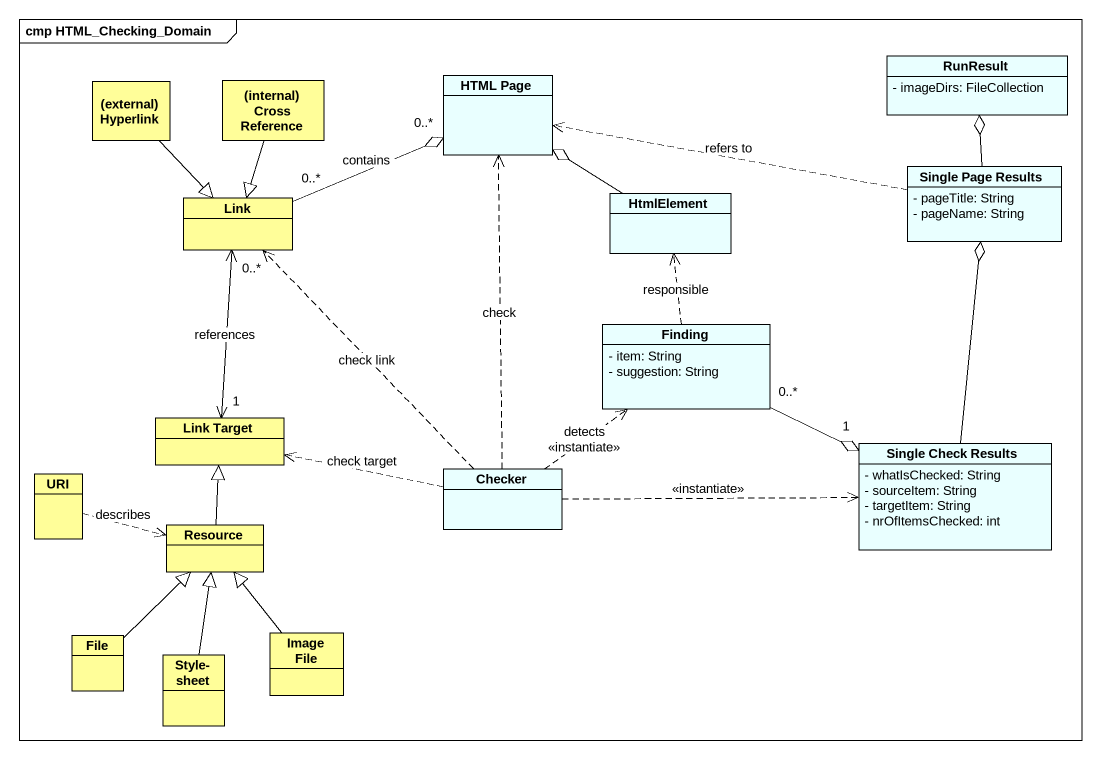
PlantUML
@startuml
mainframe cmp HTML_Checking_Domain
hide circle
hide empty members
skinparam classAttributeIconSize 0
class RunResult #E9FFFF {
  - imageDirs: FileCollection
}
class "(external) Hyperlink" as external_Hyperlink #FFFE99
class "(internal) Cross Reference" as internal_Cross_Reference #FFFE99
class "HTML Page" as HTML_Page #E9FFFF
class "Single Page Results" as Single_Page_Results #E9FFFF {
  - pageTitle: String
  - pageName: String
}
class Link #FFFE99
class HtmlElement #E9FFFF
class Finding #E9FFFF {
  - item: String
  - suggestion: String
}
class "Link Target" as Link_Target #FFFE99
class "Single Check Results" as Single_Check_Results #E9FFFF {
  - whatIsChecked: String
  - sourceItem: String
  - targetItem: String
  - nrOfItemsChecked: int
}
class URI #FFFE99
class Checker #E9FFFF
class Resource #FFFE99
class "File" as File_ #FFFE99
class "Style- sheet" as Style_sheet #FFFE99
class "Image File" as Image_File #FFFE99
external_Hyperlink --|> Link
internal_Cross_Reference --|> Link
Single_Page_Results -up-o RunResult
Single_Page_Results .left.> HTML_Page : refers to
Link "0..*" -right-o "0..*" HTML_Page : contains
Link "0..*" <--> "1" Link_Target : references
HtmlElement -up-o HTML_Page
Finding .up.> HtmlElement : responsible
Finding "0..*" -right-o "1" Single_Check_Results
Single_Check_Results -up-o Single_Page_Results
URI .right.> Resource : describes
Checker .up.> HTML_Page : check
Checker .up.> Link : check link
Checker .up.> Finding : detects\n<<instantiate>>
Checker .left.> Link_Target : check target
Checker .right.> Single_Check_Results : <<instantiate>>
Resource -up-|> Link_Target
File_ -up-|> Resource
Style_sheet -up-|> Resource
Image_File -up-|> Resource
@enduml
